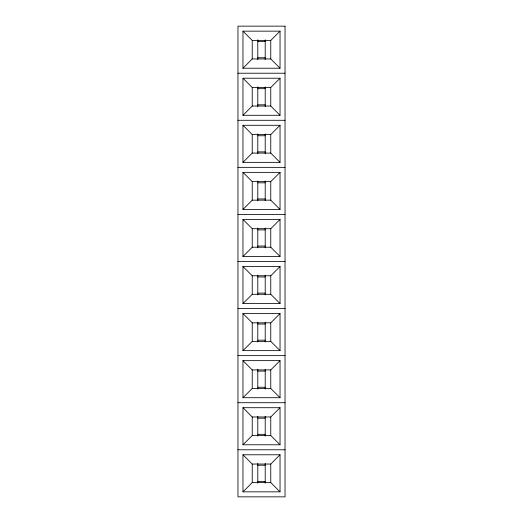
<?xml version="1.0" encoding="UTF-8"?>
<svg xmlns="http://www.w3.org/2000/svg" width="523" height="523" viewBox="0 0 523 523"><rect width="100%" height="100%" fill="white"/><g stroke="black" fill="none" stroke-linecap="round" stroke-linejoin="round"><path stroke-width="0.78" d="M242.966 68.219L252.236 58.949L270.764 58.949L280.034 68.219L280.034 31.151L242.966 31.151L242.966 68.219L280.034 68.219M270.764 58.949L270.764 40.421L280.034 31.151M242.966 115.289L252.236 106.019L252.236 87.491L242.966 78.221L242.966 115.289L280.034 115.289L280.034 78.221L242.966 78.221M280.034 115.289L270.764 106.019L270.764 87.491L280.034 78.221M242.966 162.359L252.236 153.089L252.236 134.561L242.966 125.291L280.034 125.291L280.034 162.359L242.966 162.359L242.966 125.291M280.034 162.359L270.764 153.089L270.764 134.561L280.034 125.291M242.966 209.429L252.236 200.159L252.236 181.631L242.966 172.361L280.034 172.361L280.034 209.429L242.966 209.429L242.966 172.361M252.236 181.631L270.764 181.631L280.034 172.361M242.966 256.499L252.236 247.229L270.764 247.229L280.034 256.499L280.034 219.431L242.966 219.431L242.966 256.499L280.034 256.499M242.966 219.431L252.236 228.701L270.764 228.701L280.034 219.431M242.966 303.569L252.236 294.299L270.764 294.299L280.034 303.569L242.966 303.569L242.966 266.501L280.034 266.501L280.034 303.569M242.966 266.501L252.236 275.771L270.764 275.771L280.034 266.501M242.966 350.639L252.236 341.369L270.764 341.369L280.034 350.639L242.966 350.639L242.966 313.571L280.034 313.571L280.034 350.639M242.966 313.571L252.236 322.841L270.764 322.841L280.034 313.571M242.966 397.709L252.236 388.439L270.764 388.439L280.034 397.709L242.966 397.709L242.966 360.641L280.034 360.641L280.034 397.709M270.764 388.439L270.764 369.911L280.034 360.641M242.966 444.779L252.236 435.509L270.764 435.509L280.034 444.779L242.966 444.779L242.966 407.711L280.034 407.711L280.034 444.779M242.966 407.711L252.236 416.981L270.764 416.981L280.034 407.711M242.966 491.849L252.236 482.579L270.764 482.579L280.034 491.849L242.966 491.849L242.966 454.781L280.034 454.781L280.034 491.849M242.966 454.781L252.236 464.051L270.764 464.051L280.034 454.781M242.966 31.151L252.236 40.421L270.764 40.421M257.793 41.611L265.207 41.611M257.793 57.759L265.207 57.759M237.965 73.22L285.035 73.22M252.236 87.491L270.764 87.491M257.793 88.681L265.207 88.681M257.793 104.829L265.207 104.829M252.236 106.019L270.764 106.019M237.965 120.29L285.035 120.29M252.236 134.561L270.764 134.561M257.793 135.751L265.207 135.751M257.793 151.899L265.207 151.899M252.236 153.089L270.764 153.089M237.965 167.36L285.035 167.36M257.793 182.821L265.207 182.821M257.793 198.969L265.207 198.969M252.236 200.159L270.764 200.159L280.034 209.429M237.965 214.43L285.035 214.43M257.793 229.891L265.207 229.891M257.793 246.039L265.207 246.039M237.965 261.5L285.035 261.5M257.793 276.961L265.207 276.961M257.793 293.109L265.207 293.109M237.965 308.57L285.035 308.57M257.793 324.031L265.207 324.031M257.793 340.179L265.207 340.179M237.965 355.64L285.035 355.64M242.966 360.641L252.236 369.911L270.764 369.911M257.793 371.101L265.207 371.101M257.793 387.249L265.207 387.249M237.965 402.71L285.035 402.71M257.793 418.171L265.207 418.171M257.793 434.319L265.207 434.319M237.965 449.78L285.035 449.78M257.793 465.241L265.207 465.241M257.793 481.389L265.207 481.389M270.764 181.631L270.764 200.159M270.764 228.701L270.764 247.229M270.764 275.771L270.764 294.299M270.764 322.841L270.764 341.369M270.764 416.981L270.764 435.509M270.764 464.051L270.764 482.579M265.207 39.755L265.207 59.615M265.207 86.825L265.207 106.685M265.207 133.895L265.207 153.755M265.207 180.965L265.207 200.825M265.207 228.035L265.207 247.895M265.207 275.105L265.207 294.965M265.207 322.175L265.207 342.035M265.207 369.245L265.207 389.105M265.207 416.315L265.207 436.175M265.207 463.385L265.207 483.245M257.793 39.755L257.793 59.615M257.793 86.825L257.793 106.685M257.793 133.895L257.793 153.755M257.793 180.965L257.793 200.825M257.793 228.035L257.793 247.895M257.793 275.105L257.793 294.965M257.793 322.175L257.793 342.035M257.793 369.245L257.793 389.105M257.793 416.315L257.793 436.175M257.793 463.385L257.793 483.245M252.236 40.421L252.236 58.949M252.236 228.701L252.236 247.229M252.236 275.771L252.236 294.299M252.236 322.841L252.236 341.369M252.236 369.911L252.236 388.439M252.236 416.981L252.236 435.509M252.236 464.051L252.236 482.579M285.035 26.15L237.965 26.15L237.965 496.85L285.035 496.85L285.035 26.15"/></g></svg>
